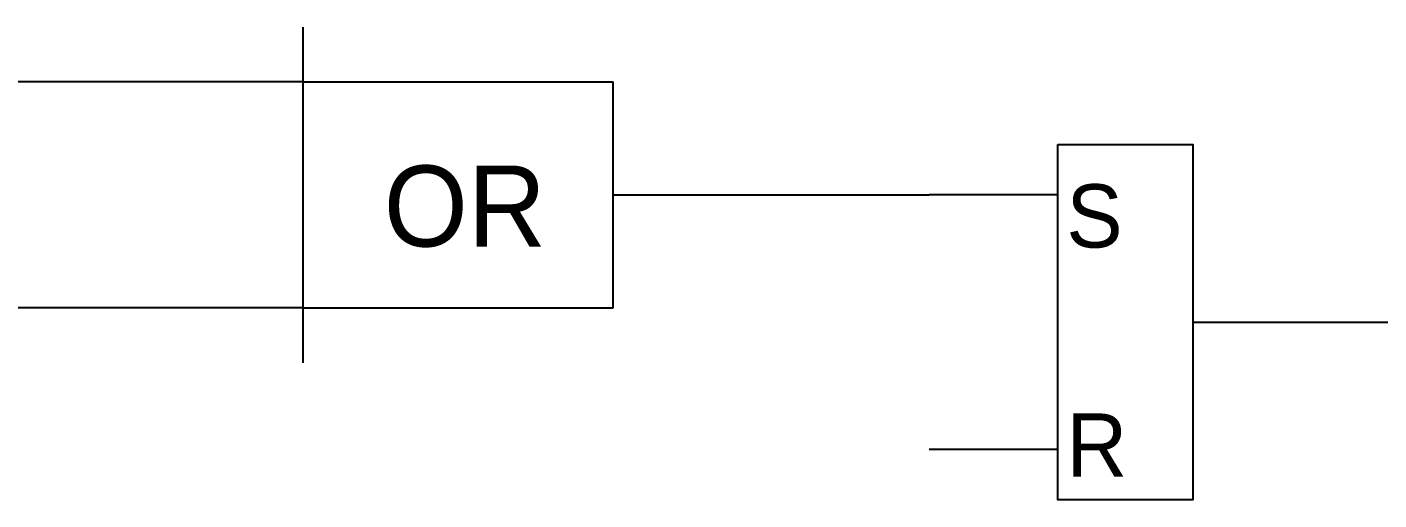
# Model space of a CAD drawing. Header units: feet. Extents: x -46890 to -45898, y -3252 to -1955.
# Drawn here: x -46634.2 to -46578.1, y -3191.8 to -3172.1 of the extents above; entities that cross this region are included whole.
import ezdxf

# ---------------------------------------------------------------- set-up
doc = ezdxf.new("R2010")
doc.units = ezdxf.units.FT
doc.header["$MEASUREMENT"] = 0
doc.layers.add('CAMPO', color=7, linetype='Continuous')

msp = doc.modelspace()

# ---------------------------------------------------------------- linework, layer by layer
at = {"color": 7, "linetype": 'ByBlock'}
for p, q in [((-46622.756, -3186.078), (-46622.756, -3172.146)), ((-46622.756, -3174.426), (-46609.875, -3174.426)), ((-46609.875, -3183.798), (-46609.875, -3174.426)), ((-46622.756, -3183.798), (-46609.875, -3183.798))]:
    msp.add_line(p, q, dxfattribs=at)
at = {"layer": 'CAMPO', "linetype": 'ByBlock', "ltscale": 2}
for p, q in [((-46622.756, -3174.426), (-46645.576, -3174.426)), ((-46622.756, -3183.798), (-46637.465, -3183.798))]:
    msp.add_line(p, q, dxfattribs=at)
at = {"layer": 'CAMPO', "color": 7, "linetype": 'ByBlock', "ltscale": 2}
for p, q in [((-46609.875, -3179.112), (-46596.759, -3179.112)), ((-46591.418, -3179.112), (-46596.759, -3179.112)), ((-46585.815, -3184.399), (-46561.001, -3184.399)), ((-46591.418, -3189.686), (-46596.759, -3189.686))]:
    msp.add_line(p, q, dxfattribs=at)
msp.add_lwpolyline([(-46591.418, -3177.023), (-46585.815, -3177.023), (-46585.815, -3191.775), (-46591.418, -3191.775)], close=True, dxfattribs=at)

# ---------------------------------------------------------------- texts
at = {"color": 7, "linetype": 'ByBlock', "insert": (-46616.04, -3179.599), "char_height": 3.36, "width": 11.66536, "attachment_point": 5}
msp.add_mtext('OR', dxfattribs=at)
at = {"color": 7, "linetype": 'ByBlock', "ltscale": 8, "char_height": 2.625, "width": 6.69825, "attachment_point": 1}
for s, insert in [(' S', (-46592.038, -3178.673)), (' R', (-46592.038, -3188.185))]:
    msp.add_mtext(s, dxfattribs=dict(at, insert=insert))

doc.saveas('drawing.dxf')
